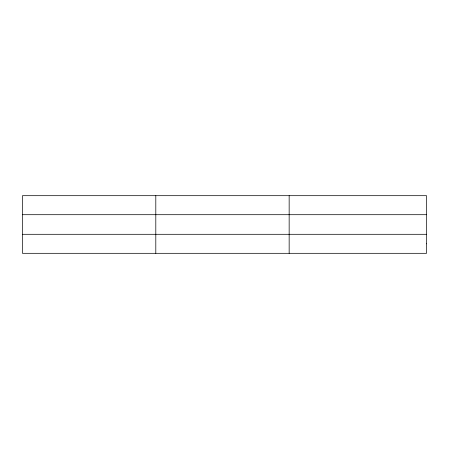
<?xml version="1.0" encoding="UTF-8"?>
<svg xmlns="http://www.w3.org/2000/svg" width="449" height="449" viewBox="0 0 449 449"><rect width="100%" height="100%" fill="white"/><g stroke="black" fill="none" stroke-linecap="round" stroke-linejoin="round"><path stroke-width="0.67" d="M155.803 253.315L155.803 195.685M289.156 253.315L289.156 195.685M22.45 214.701L426.55 214.701M22.45 234.299L426.55 234.299M426.55 243.807L426.55 253.315L22.45 253.315L22.45 195.685L426.55 195.685L426.55 243.807"/></g></svg>
